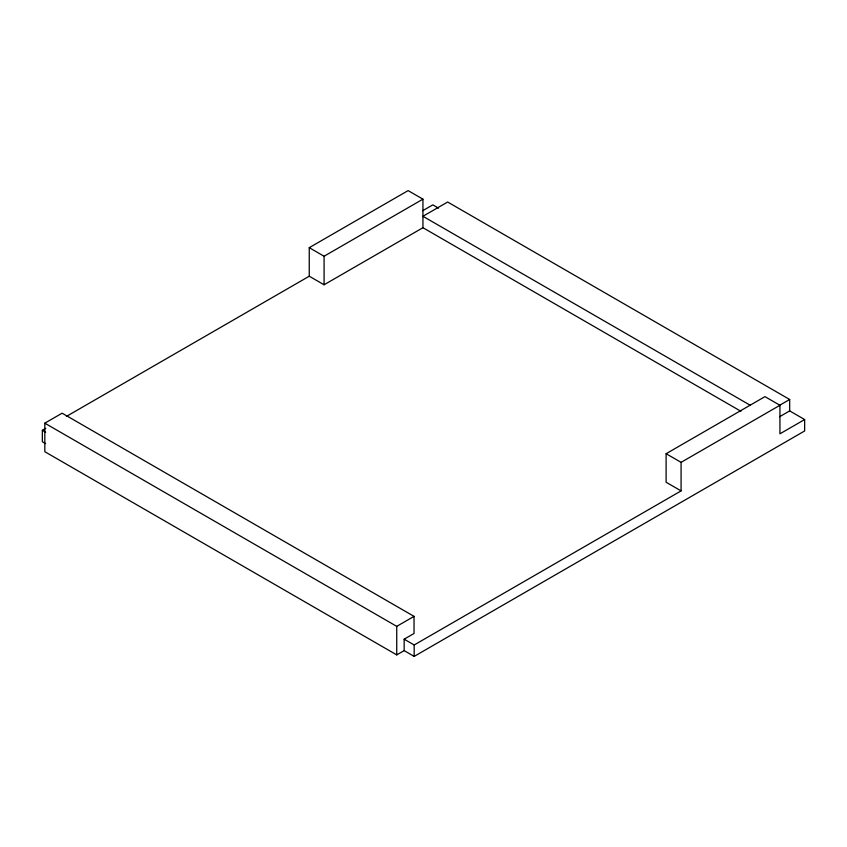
<?xml version="1.0" encoding="UTF-8"?>
<svg xmlns="http://www.w3.org/2000/svg" width="847" height="847" viewBox="0 0 847 847"><rect width="100%" height="100%" fill="white"/><g stroke="black" fill="none" stroke-linecap="round" stroke-linejoin="round"><path stroke-width="1.27" d="M66.405 416.417L309.25 276.217L309.25 247.673L408.106 190.607L422.939 199.161L422.939 227.705L740.945 411.303M309.25 247.673L324.083 256.239L422.939 199.161M404.157 650.612L396.735 654.89L44.817 451.705L44.817 423.172L62.117 413.188L414.035 616.362L414.035 633.482L404.157 639.189L404.157 650.612L414.183 656.393L804.65 430.964L804.65 419.551L789.679 410.901L779.568 416.745M45.643 443.627L42.35 441.721L42.35 430.308L45.791 428.328M422.706 210.712L432.817 204.868L438.524 208.161M309.25 276.217L324.083 284.772L422.939 227.705M779.939 405.279L681.083 462.346L681.083 490.889L666.113 482.239L666.113 453.706L764.968 396.64L779.939 405.279L779.939 433.812L804.65 419.551M44.817 423.172L396.735 626.357L414.035 616.362M779.568 405.321L789.679 399.488L789.679 410.901M404.157 639.189L414.183 644.98L681.083 490.889M789.679 399.488L447.65 202.02L422.939 216.281L750.093 405.173M666.113 453.706L681.083 462.346M42.35 430.308L45.643 432.214M414.183 644.98L414.183 656.393M396.735 626.357L396.735 654.89M324.083 256.239L324.083 284.772"/></g></svg>
